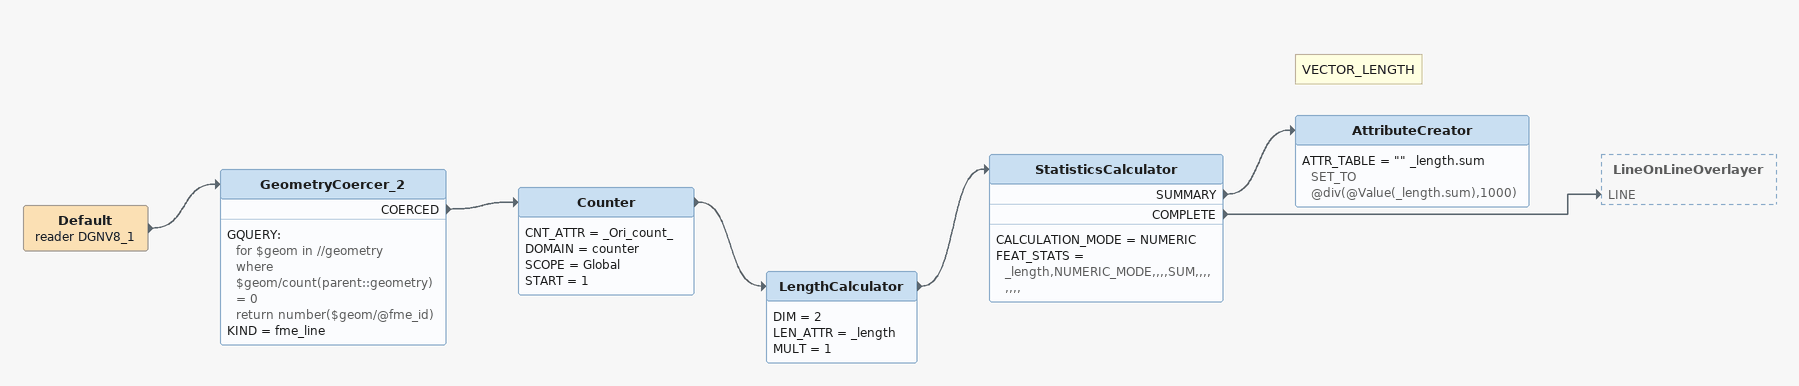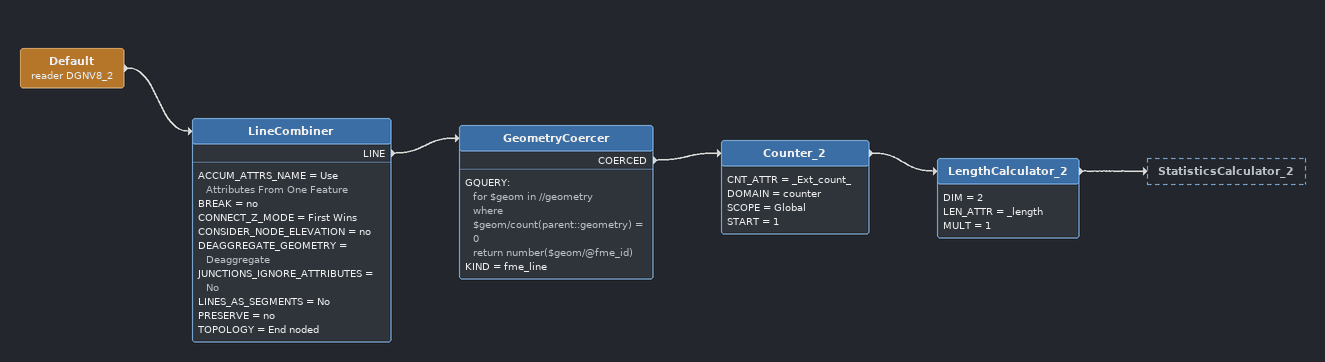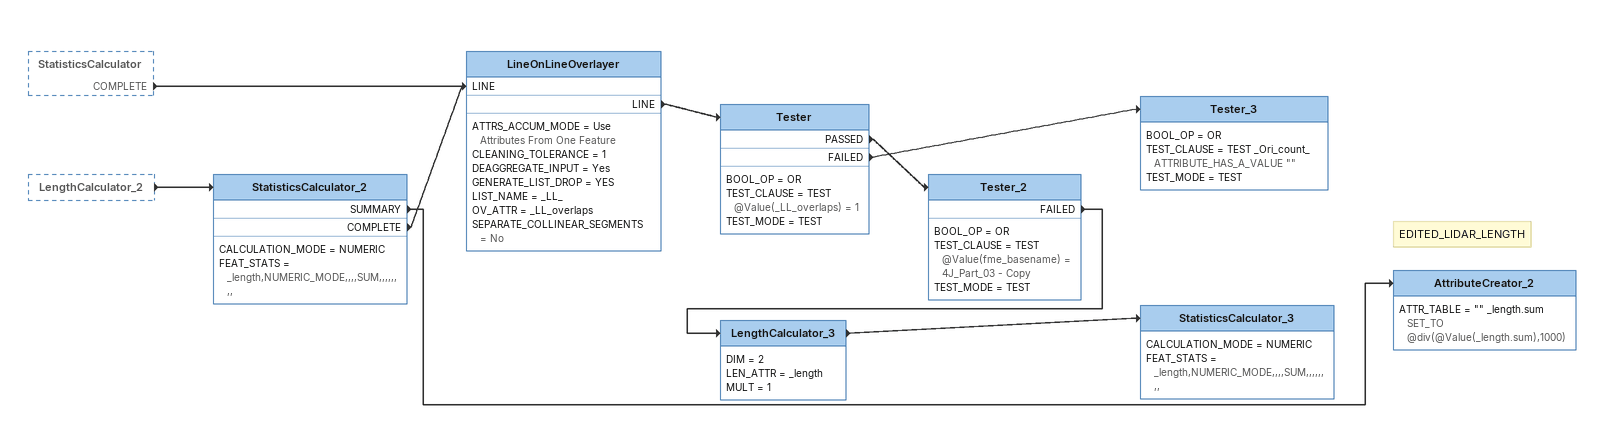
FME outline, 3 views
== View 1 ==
Default (reader DGNV8_1)
    -> GeometryCoercer_2
GeometryCoercer_2
    GQUERY:
      for $geom in //geometry
      where $geom/count(parent::geometry) = 0
      return number($geom/@fme_id)
    KIND = fme_line
    COERCED -> Counter
Counter
    CNT_ATTR = _Ori_count_
    DOMAIN = counter
    SCOPE = Global
    START = 1
    -> LengthCalculator
LengthCalculator
    DIM = 2
    LEN_ATTR = _length
    MULT = 1
    -> StatisticsCalculator
StatisticsCalculator
    CALCULATION_MODE = NUMERIC
    FEAT_STATS = _length,NUMERIC_MODE,,,,SUM,,,,,,,,
    SUMMARY -> AttributeCreator
    COMPLETE -> LineOnLineOverlayer [LINE]
Note: VECTOR_LENGTH
AttributeCreator
    ATTR_TABLE = "" _length.sum SET_TO @div(@Value(_length.sum),1000)

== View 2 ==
Default (reader DGNV8_2)
    -> LineCombiner
LineCombiner
    ACCUM_ATTRS_NAME = Use Attributes From One Feature
    BREAK = no
    CONNECT_Z_MODE = First Wins
    CONSIDER_NODE_ELEVATION = no
    DEAGGREGATE_GEOMETRY = Deaggregate
    JUNCTIONS_IGNORE_ATTRIBUTES = No
    LINES_AS_SEGMENTS = No
    PRESERVE = no
    TOPOLOGY = End noded
    LINE -> GeometryCoercer
GeometryCoercer
    GQUERY:
      for $geom in //geometry
      where $geom/count(parent::geometry) = 0
      return number($geom/@fme_id)
    KIND = fme_line
    COERCED -> Counter_2
Counter_2
    CNT_ATTR = _Ext_count_
    DOMAIN = counter
    SCOPE = Global
    START = 1
    -> LengthCalculator_2
LengthCalculator_2
    DIM = 2
    LEN_ATTR = _length
    MULT = 1
    -> StatisticsCalculator_2

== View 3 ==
StatisticsCalculator [outside]
    COMPLETE -> LineOnLineOverlayer [LINE]
LengthCalculator_2 [outside]
    -> StatisticsCalculator_2
StatisticsCalculator_2
    CALCULATION_MODE = NUMERIC
    FEAT_STATS = _length,NUMERIC_MODE,,,,SUM,,,,,,,,
    SUMMARY -> AttributeCreator_2
    COMPLETE -> LineOnLineOverlayer [LINE]
LineOnLineOverlayer
    ATTRS_ACCUM_MODE = Use Attributes From One Feature
    CLEANING_TOLERANCE = 1
    DEAGGREGATE_INPUT = Yes
    GENERATE_LIST_DROP = YES
    LIST_NAME = _LL_
    OV_ATTR = _LL_overlaps
    SEPARATE_COLLINEAR_SEGMENTS = No
    LINE -> Tester
Tester
    BOOL_OP = OR
    TEST_CLAUSE = TEST @Value(_LL_overlaps) = 1
    TEST_MODE = TEST
    PASSED -> Tester_2
    FAILED -> Tester_3
Tester_3
    BOOL_OP = OR
    TEST_CLAUSE = TEST _Ori_count_ ATTRIBUTE_HAS_A_VALUE ""
    TEST_MODE = TEST
Tester_2
    BOOL_OP = OR
    TEST_CLAUSE = TEST @Value(fme_basename) = 4J_Part_03 - Copy
    TEST_MODE = TEST
    FAILED -> LengthCalculator_3
LengthCalculator_3
    DIM = 2
    LEN_ATTR = _length
    MULT = 1
    -> StatisticsCalculator_3
StatisticsCalculator_3
    CALCULATION_MODE = NUMERIC
    FEAT_STATS = _length,NUMERIC_MODE,,,,SUM,,,,,,,,
Note: EDITED_LIDAR_LENGTH
AttributeCreator_2
    ATTR_TABLE = "" _length.sum SET_TO @div(@Value(_length.sum),1000)
